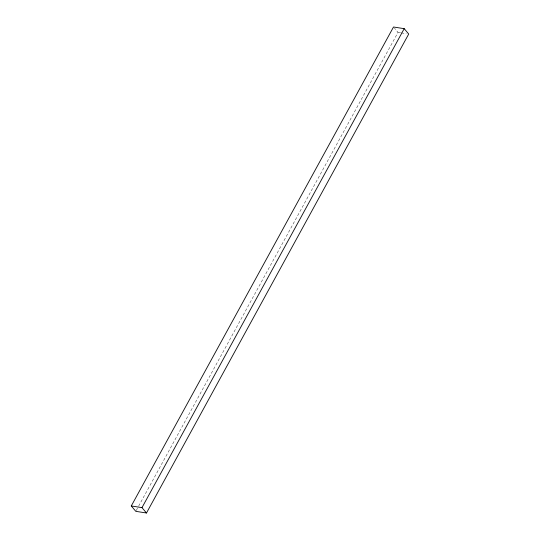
<?xml version="1.0" encoding="UTF-8"?>
<svg xmlns="http://www.w3.org/2000/svg" width="540" height="540" viewBox="0 0 540 540"><rect width="100%" height="100%" fill="white"/><g stroke="black" fill="none" stroke-linecap="round" stroke-linejoin="round"><path stroke-width="0.41" stroke-dasharray="2.7 2.03" d="M136.202 510.59L138.22 506.898M138.625 506.156L398.021 32.366L394.511 28.195M398.021 32.366L400.484 32.751M401.308 32.886L406.249 33.656"/><path stroke-width="0.81" d="M131.288 505.96L393.512 27L404.204 28.667L408.713 34.04L146.489 513L135.797 511.333L131.288 505.96L141.98 507.634L146.489 513M141.98 507.634L404.204 28.667"/></g></svg>
